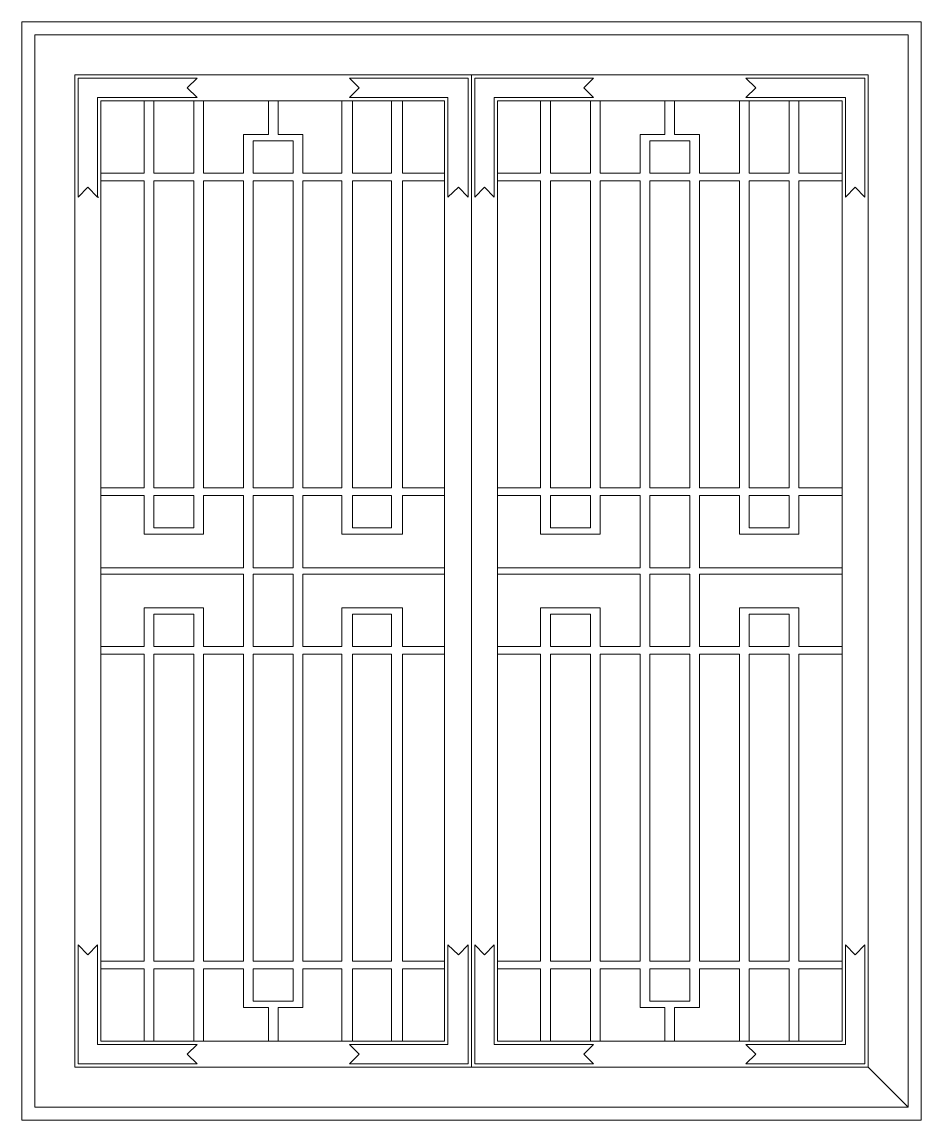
# Model space of a CAD drawing. Header units: centimetres. Extents: x -9.5 to 9.6, y -13.5 to 9.8.
import ezdxf

# ---------------------------------------------------------------- set-up
doc = ezdxf.new("R2010")
doc.units = ezdxf.units.CM
doc.header["$MEASUREMENT"] = 0
doc.layers.add('layer 1', color=7, linetype='Continuous')

msp = doc.modelspace()

# ---------------------------------------------------------------- linework, layer by layer
at = {"layer": 'layer 1', "color": 250, "lineweight": 0}
for points, knots in [([(9.60557, -13.49732), (9.60557, -13.49732), (-9.47199, -13.49732), (-9.47199, -13.49732), (-9.47199, -13.49732), (-9.47199, -13.49732), (-9.47199, 9.79907), (-9.47199, 9.79907), (-9.47199, 9.79907), (-9.47199, 9.79907), (9.60557, 9.79907), (9.60557, 9.79907), (9.60557, 9.79907), (9.60557, 9.79907), (9.60557, -13.49732), (9.60557, -13.49732)], [0, 0, 0, 0, 0.25, 0.25, 0.25, 0.25, 0.5, 0.5, 0.5, 0.5, 0.75, 0.75, 0.75, 0.75, 1, 1, 1, 1]), ([(9.33036, 9.52386), (9.33036, 9.52386), (-9.19678, 9.52386), (-9.19678, 9.52386), (-9.19678, 9.52386), (-9.19678, 9.52386), (-9.19678, -13.22211), (-9.19678, -13.22211), (-9.19678, -13.22211), (-9.19678, -13.22211), (9.33036, -13.22211), (9.33036, -13.22211), (9.33036, -13.22211), (9.33036, -13.22211), (9.33036, 9.52386), (9.33036, 9.52386)], [0, 0, 0, 0, 0.25, 0.25, 0.25, 0.25, 0.5, 0.5, 0.5, 0.5, 0.75, 0.75, 0.75, 0.75, 1, 1, 1, 1]), ([(-8.34818, 8.67556), (-8.34818, 8.67556), (8.48176, 8.67556), (8.48176, 8.67556), (8.48176, 8.67556), (8.48176, 8.67556), (8.48176, -12.37381), (8.48176, -12.37381), (8.48176, -12.37381), (8.48176, -12.37381), (-8.34818, -12.37381), (-8.34818, -12.37381), (-8.34818, -12.37381), (-8.34818, -12.37381), (-8.34818, 8.67556), (-8.34818, 8.67556)], [0, 0, 0, 0, 0.25, 0.25, 0.25, 0.25, 0.5, 0.5, 0.5, 0.5, 0.75, 0.75, 0.75, 0.75, 1, 1, 1, 1]), ([(-7.86672, 6.08439), (-7.86672, 6.08439), (-7.86672, 8.1941), (-7.86672, 8.1941), (-7.86672, 8.1941), (-7.86672, 8.1941), (-5.75731, 8.1941), (-5.75731, 8.1941), (-5.75731, 8.1941), (-5.75731, 8.1941), (-5.96356, 8.40035), (-5.96356, 8.40035), (-5.96356, 8.40035), (-5.96356, 8.40035), (-5.75731, 8.60661), (-5.75731, 8.60661), (-5.75731, 8.60661), (-5.75731, 8.60661), (-8.27953, 8.60661), (-8.27953, 8.60661), (-8.27953, 8.60661), (-8.27953, 8.60661), (-8.27953, 6.08439), (-8.27953, 6.08439), (-8.27953, 6.08439), (-8.27953, 6.08439), (-8.07327, 6.29094), (-8.07327, 6.29094), (-8.07327, 6.29094), (-8.07327, 6.29094), (-7.86672, 6.08439), (-7.86672, 6.08439)], [0, 0, 0, 0, 0.125, 0.125, 0.125, 0.125, 0.25, 0.25, 0.25, 0.25, 0.375, 0.375, 0.375, 0.375, 0.5, 0.5, 0.5, 0.5, 0.625, 0.625, 0.625, 0.625, 0.75, 0.75, 0.75, 0.75, 0.875, 0.875, 0.875, 0.875, 1, 1, 1, 1]), ([(-0.43766, 6.08439), (-0.43766, 6.08439), (-0.43766, 8.1941), (-0.43766, 8.1941), (-0.43766, 8.1941), (-0.43766, 8.1941), (-2.52438, 8.1941), (-2.52438, 8.1941), (-2.52438, 8.1941), (-2.52438, 8.1941), (-2.31783, 8.40035), (-2.31783, 8.40035), (-2.31783, 8.40035), (-2.31783, 8.40035), (-2.52438, 8.60661), (-2.52438, 8.60661), (-2.52438, 8.60661), (-2.52438, 8.60661), (-0.00216, 8.60661), (-0.00216, 8.60661), (-0.00216, 8.60661), (-0.00216, 8.60661), (-0.00216, 6.08439), (-0.00216, 6.08439), (-0.00216, 6.08439), (-0.00216, 6.08439), (-0.20842, 6.29094), (-0.20842, 6.29094), (-0.20842, 6.29094), (-0.20842, 6.29094), (-0.43766, 6.08439), (-0.43766, 6.08439)], [0, 0, 0, 0, 0.125, 0.125, 0.125, 0.125, 0.25, 0.25, 0.25, 0.25, 0.375, 0.375, 0.375, 0.375, 0.5, 0.5, 0.5, 0.5, 0.625, 0.625, 0.625, 0.625, 0.75, 0.75, 0.75, 0.75, 0.875, 0.875, 0.875, 0.875, 1, 1, 1, 1]), ([(0.54825, 6.08439), (0.54825, 6.08439), (0.54825, 8.1941), (0.54825, 8.1941), (0.54825, 8.1941), (0.54825, 8.1941), (2.65767, 8.1941), (2.65767, 8.1941), (2.65767, 8.1941), (2.65767, 8.1941), (2.45141, 8.40035), (2.45141, 8.40035), (2.45141, 8.40035), (2.45141, 8.40035), (2.65767, 8.60661), (2.65767, 8.60661), (2.65767, 8.60661), (2.65767, 8.60661), (0.13544, 8.60661), (0.13544, 8.60661), (0.13544, 8.60661), (0.13544, 8.60661), (0.13544, 6.08439), (0.13544, 6.08439), (0.13544, 6.08439), (0.13544, 6.08439), (0.34199, 6.29094), (0.34199, 6.29094), (0.34199, 6.29094), (0.34199, 6.29094), (0.54825, 6.08439), (0.54825, 6.08439)], [0, 0, 0, 0, 0.125, 0.125, 0.125, 0.125, 0.25, 0.25, 0.25, 0.25, 0.375, 0.375, 0.375, 0.375, 0.5, 0.5, 0.5, 0.5, 0.625, 0.625, 0.625, 0.625, 0.75, 0.75, 0.75, 0.75, 0.875, 0.875, 0.875, 0.875, 1, 1, 1, 1]), ([(8.0003, 6.08439), (8.0003, 6.08439), (8.0003, 8.1941), (8.0003, 8.1941), (8.0003, 8.1941), (8.0003, 8.1941), (5.89089, 8.1941), (5.89089, 8.1941), (5.89089, 8.1941), (5.89089, 8.1941), (6.09714, 8.40035), (6.09714, 8.40035), (6.09714, 8.40035), (6.09714, 8.40035), (5.89089, 8.60661), (5.89089, 8.60661), (5.89089, 8.60661), (5.89089, 8.60661), (8.41311, 8.60661), (8.41311, 8.60661), (8.41311, 8.60661), (8.41311, 8.60661), (8.41311, 6.08439), (8.41311, 6.08439), (8.41311, 6.08439), (8.41311, 6.08439), (8.20685, 6.29094), (8.20685, 6.29094), (8.20685, 6.29094), (8.20685, 6.29094), (8.0003, 6.08439), (8.0003, 6.08439)], [0, 0, 0, 0, 0.125, 0.125, 0.125, 0.125, 0.25, 0.25, 0.25, 0.25, 0.375, 0.375, 0.375, 0.375, 0.5, 0.5, 0.5, 0.5, 0.625, 0.625, 0.625, 0.625, 0.75, 0.75, 0.75, 0.75, 0.875, 0.875, 0.875, 0.875, 1, 1, 1, 1]), ([(-7.79807, -11.8234), (-7.79807, -11.8234), (-0.5066, -11.8234), (-0.5066, -11.8234), (-0.5066, -11.8234), (-0.5066, -11.8234), (-0.5066, 8.12515), (-0.5066, 8.12515), (-0.5066, 8.12515), (-0.5066, 8.12515), (-7.79807, 8.12515), (-7.79807, 8.12515), (-7.79807, 8.12515), (-7.79807, 8.12515), (-7.79807, -11.8234), (-7.79807, -11.8234)], [0, 0, 0, 0, 0.25, 0.25, 0.25, 0.25, 0.5, 0.5, 0.5, 0.5, 0.75, 0.75, 0.75, 0.75, 1, 1, 1, 1]), ([(-6.88082, 8.12515), (-6.88082, 8.12515), (-6.88082, 6.58883), (-6.88082, 6.58883), (-6.88082, 6.58883), (-6.88082, 6.58883), (-7.79807, 6.58883), (-7.79807, 6.58883)], [0, 0, 0, 0, 0.5, 0.5, 0.5, 0.5, 1, 1, 1, 1]), ([(-5.82596, 8.12515), (-5.82596, 8.12515), (-5.82596, 6.58883), (-5.82596, 6.58883), (-5.82596, 6.58883), (-5.82596, 6.58883), (-6.67456, 6.58883), (-6.67456, 6.58883), (-6.67456, 6.58883), (-6.67456, 6.58883), (-6.67456, 8.12515), (-6.67456, 8.12515)], [0, 0, 0, 0, 0.33333333, 0.33333333, 0.33333333, 0.33333333, 0.66666667, 0.66666667, 0.66666667, 0.66666667, 1, 1, 1, 1]), ([(-5.6197, 8.12515), (-5.6197, 8.12515), (-5.6197, 6.58883), (-5.6197, 6.58883), (-5.6197, 6.58883), (-5.6197, 6.58883), (-4.7714, 6.58883), (-4.7714, 6.58883), (-4.7714, 6.58883), (-4.7714, 6.58883), (-4.7714, 7.41445), (-4.7714, 7.41445), (-4.7714, 7.41445), (-4.7714, 7.41445), (-4.24397, 7.41445), (-4.24397, 7.41445), (-4.24397, 7.41445), (-4.24397, 7.41445), (-4.24397, 8.12515), (-4.24397, 8.12515)], [0, 0, 0, 0, 0.2, 0.2, 0.2, 0.2, 0.4, 0.4, 0.4, 0.4, 0.6, 0.6, 0.6, 0.6, 0.8, 0.8, 0.8, 0.8, 1, 1, 1, 1]), ([(-4.03772, 8.12515), (-4.03772, 8.12515), (-4.03772, 7.41445), (-4.03772, 7.41445), (-4.03772, 7.41445), (-4.03772, 7.41445), (-3.51029, 7.41445), (-3.51029, 7.41445), (-3.51029, 7.41445), (-3.51029, 7.41445), (-3.51029, 6.58883), (-3.51029, 6.58883), (-3.51029, 6.58883), (-3.51029, 6.58883), (-2.68467, 6.58883), (-2.68467, 6.58883), (-2.68467, 6.58883), (-2.68467, 6.58883), (-2.68467, 8.12515), (-2.68467, 8.12515)], [0, 0, 0, 0, 0.2, 0.2, 0.2, 0.2, 0.4, 0.4, 0.4, 0.4, 0.6, 0.6, 0.6, 0.6, 0.8, 0.8, 0.8, 0.8, 1, 1, 1, 1]), ([(-2.45543, 8.12515), (-2.45543, 8.12515), (-2.45543, 6.58883), (-2.45543, 6.58883), (-2.45543, 6.58883), (-2.45543, 6.58883), (-1.63011, 6.58883), (-1.63011, 6.58883), (-1.63011, 6.58883), (-1.63011, 6.58883), (-1.63011, 8.12515), (-1.63011, 8.12515)], [0, 0, 0, 0, 0.33333333, 0.33333333, 0.33333333, 0.33333333, 0.66666667, 0.66666667, 0.66666667, 0.66666667, 1, 1, 1, 1]), ([(-1.40058, 8.12515), (-1.40058, 8.12515), (-1.40058, 6.58883), (-1.40058, 6.58883), (-1.40058, 6.58883), (-1.40058, 6.58883), (-0.5066, 6.58883), (-0.5066, 6.58883)], [0, 0, 0, 0, 0.5, 0.5, 0.5, 0.5, 1, 1, 1, 1]), ([(7.93165, -11.8234), (7.93165, -11.8234), (0.6172, -11.8234), (0.6172, -11.8234), (0.6172, -11.8234), (0.6172, -11.8234), (0.6172, 8.12515), (0.6172, 8.12515), (0.6172, 8.12515), (0.6172, 8.12515), (7.93165, 8.12515), (7.93165, 8.12515), (7.93165, 8.12515), (7.93165, 8.12515), (7.93165, -11.8234), (7.93165, -11.8234)], [0, 0, 0, 0, 0.25, 0.25, 0.25, 0.25, 0.5, 0.5, 0.5, 0.5, 0.75, 0.75, 0.75, 0.75, 1, 1, 1, 1]), ([(1.53416, 8.12515), (1.53416, 8.12515), (1.53416, 6.58883), (1.53416, 6.58883), (1.53416, 6.58883), (1.53416, 6.58883), (0.6172, 6.58883), (0.6172, 6.58883)], [0, 0, 0, 0, 0.5, 0.5, 0.5, 0.5, 1, 1, 1, 1]), ([(2.58901, 8.12515), (2.58901, 8.12515), (2.58901, 6.58883), (2.58901, 6.58883), (2.58901, 6.58883), (2.58901, 6.58883), (1.74071, 6.58883), (1.74071, 6.58883), (1.74071, 6.58883), (1.74071, 6.58883), (1.74071, 8.12515), (1.74071, 8.12515)], [0, 0, 0, 0, 0.33333333, 0.33333333, 0.33333333, 0.33333333, 0.66666667, 0.66666667, 0.66666667, 0.66666667, 1, 1, 1, 1]), ([(4.171, 8.12515), (4.171, 8.12515), (4.171, 7.41445), (4.171, 7.41445), (4.171, 7.41445), (4.171, 7.41445), (3.64387, 7.41445), (3.64387, 7.41445), (3.64387, 7.41445), (3.64387, 7.41445), (3.64387, 6.58883), (3.64387, 6.58883), (3.64387, 6.58883), (3.64387, 6.58883), (2.79527, 6.58883), (2.79527, 6.58883), (2.79527, 6.58883), (2.79527, 6.58883), (2.79527, 8.12515), (2.79527, 8.12515)], [0, 0, 0, 0, 0.2, 0.2, 0.2, 0.2, 0.4, 0.4, 0.4, 0.4, 0.6, 0.6, 0.6, 0.6, 0.8, 0.8, 0.8, 0.8, 1, 1, 1, 1]), ([(5.75328, 8.12515), (5.75328, 8.12515), (5.75328, 6.58883), (5.75328, 6.58883), (5.75328, 6.58883), (5.75328, 6.58883), (4.90498, 6.58883), (4.90498, 6.58883), (4.90498, 6.58883), (4.90498, 6.58883), (4.90498, 7.41445), (4.90498, 7.41445), (4.90498, 7.41445), (4.90498, 7.41445), (4.37755, 7.41445), (4.37755, 7.41445), (4.37755, 7.41445), (4.37755, 7.41445), (4.37755, 8.12515), (4.37755, 8.12515)], [0, 0, 0, 0, 0.2, 0.2, 0.2, 0.2, 0.4, 0.4, 0.4, 0.4, 0.6, 0.6, 0.6, 0.6, 0.8, 0.8, 0.8, 0.8, 1, 1, 1, 1]), ([(5.95954, 8.12515), (5.95954, 8.12515), (5.95954, 6.58883), (5.95954, 6.58883), (5.95954, 6.58883), (5.95954, 6.58883), (6.80814, 6.58883), (6.80814, 6.58883), (6.80814, 6.58883), (6.80814, 6.58883), (6.80814, 8.12515), (6.80814, 8.12515)], [0, 0, 0, 0, 0.33333333, 0.33333333, 0.33333333, 0.33333333, 0.66666667, 0.66666667, 0.66666667, 0.66666667, 1, 1, 1, 1]), ([(7.01439, 8.12515), (7.01439, 8.12515), (7.01439, 6.58883), (7.01439, 6.58883), (7.01439, 6.58883), (7.01439, 6.58883), (7.93165, 6.58883), (7.93165, 6.58883)], [0, 0, 0, 0, 0.5, 0.5, 0.5, 0.5, 1, 1, 1, 1]), ([(-4.56485, 6.58883), (-4.56485, 6.58883), (-3.71655, 6.58883), (-3.71655, 6.58883), (-3.71655, 6.58883), (-3.71655, 6.58883), (-3.71655, 7.27684), (-3.71655, 7.27684), (-3.71655, 7.27684), (-3.71655, 7.27684), (-4.56485, 7.27684), (-4.56485, 7.27684), (-4.56485, 7.27684), (-4.56485, 7.27684), (-4.56485, 6.58883), (-4.56485, 6.58883)], [0, 0, 0, 0, 0.25, 0.25, 0.25, 0.25, 0.5, 0.5, 0.5, 0.5, 0.75, 0.75, 0.75, 0.75, 1, 1, 1, 1]), ([(4.69843, 6.58883), (4.69843, 6.58883), (3.85012, 6.58883), (3.85012, 6.58883), (3.85012, 6.58883), (3.85012, 6.58883), (3.85012, 7.27684), (3.85012, 7.27684), (3.85012, 7.27684), (3.85012, 7.27684), (4.69843, 7.27684), (4.69843, 7.27684), (4.69843, 7.27684), (4.69843, 7.27684), (4.69843, 6.58883), (4.69843, 6.58883)], [0, 0, 0, 0, 0.25, 0.25, 0.25, 0.25, 0.5, 0.5, 0.5, 0.5, 0.75, 0.75, 0.75, 0.75, 1, 1, 1, 1]), ([(-7.79807, 6.42854), (-7.79807, 6.42854), (-6.88082, 6.42854), (-6.88082, 6.42854), (-6.88082, 6.42854), (-6.88082, 6.42854), (-6.88082, -0.08357), (-6.88082, -0.08357), (-6.88082, -0.08357), (-6.88082, -0.08357), (-7.79807, -0.08357), (-7.79807, -0.08357)], [0, 0, 0, 0, 0.33333333, 0.33333333, 0.33333333, 0.33333333, 0.66666667, 0.66666667, 0.66666667, 0.66666667, 1, 1, 1, 1]), ([(-6.67456, 6.42854), (-6.67456, 6.42854), (-6.67456, -0.08357), (-6.67456, -0.08357), (-6.67456, -0.08357), (-6.67456, -0.08357), (-5.82596, -0.08357), (-5.82596, -0.08357), (-5.82596, -0.08357), (-5.82596, -0.08357), (-5.82596, 6.42854), (-5.82596, 6.42854), (-5.82596, 6.42854), (-5.82596, 6.42854), (-6.67456, 6.42854), (-6.67456, 6.42854)], [0, 0, 0, 0, 0.25, 0.25, 0.25, 0.25, 0.5, 0.5, 0.5, 0.5, 0.75, 0.75, 0.75, 0.75, 1, 1, 1, 1]), ([(-5.6197, 6.42854), (-5.6197, 6.42854), (-5.6197, -0.08357), (-5.6197, -0.08357), (-5.6197, -0.08357), (-5.6197, -0.08357), (-4.7714, -0.08357), (-4.7714, -0.08357), (-4.7714, -0.08357), (-4.7714, -0.08357), (-4.7714, 6.42854), (-4.7714, 6.42854), (-4.7714, 6.42854), (-4.7714, 6.42854), (-5.6197, 6.42854), (-5.6197, 6.42854)], [0, 0, 0, 0, 0.25, 0.25, 0.25, 0.25, 0.5, 0.5, 0.5, 0.5, 0.75, 0.75, 0.75, 0.75, 1, 1, 1, 1]), ([(-4.56485, -0.08357), (-4.56485, -0.08357), (-4.56485, 6.42854), (-4.56485, 6.42854), (-4.56485, 6.42854), (-4.56485, 6.42854), (-3.71655, 6.42854), (-3.71655, 6.42854), (-3.71655, 6.42854), (-3.71655, 6.42854), (-3.71655, -0.08357), (-3.71655, -0.08357), (-3.71655, -0.08357), (-3.71655, -0.08357), (-4.56485, -0.08357), (-4.56485, -0.08357)], [0, 0, 0, 0, 0.25, 0.25, 0.25, 0.25, 0.5, 0.5, 0.5, 0.5, 0.75, 0.75, 0.75, 0.75, 1, 1, 1, 1]), ([(-3.51029, 6.42854), (-3.51029, 6.42854), (-3.51029, -0.08357), (-3.51029, -0.08357), (-3.51029, -0.08357), (-3.51029, -0.08357), (-2.68467, -0.08357), (-2.68467, -0.08357), (-2.68467, -0.08357), (-2.68467, -0.08357), (-2.68467, 6.42854), (-2.68467, 6.42854), (-2.68467, 6.42854), (-2.68467, 6.42854), (-3.51029, 6.42854), (-3.51029, 6.42854)], [0, 0, 0, 0, 0.25, 0.25, 0.25, 0.25, 0.5, 0.5, 0.5, 0.5, 0.75, 0.75, 0.75, 0.75, 1, 1, 1, 1]), ([(-2.45543, -0.08357), (-2.45543, -0.08357), (-2.45543, 6.42854), (-2.45543, 6.42854), (-2.45543, 6.42854), (-2.45543, 6.42854), (-1.63011, 6.42854), (-1.63011, 6.42854), (-1.63011, 6.42854), (-1.63011, 6.42854), (-1.63011, -0.08357), (-1.63011, -0.08357), (-1.63011, -0.08357), (-1.63011, -0.08357), (-2.45543, -0.08357), (-2.45543, -0.08357)], [0, 0, 0, 0, 0.25, 0.25, 0.25, 0.25, 0.5, 0.5, 0.5, 0.5, 0.75, 0.75, 0.75, 0.75, 1, 1, 1, 1]), ([(-0.5066, -0.08357), (-0.5066, -0.08357), (-1.40058, -0.08357), (-1.40058, -0.08357), (-1.40058, -0.08357), (-1.40058, -0.08357), (-1.40058, 6.42854), (-1.40058, 6.42854), (-1.40058, 6.42854), (-1.40058, 6.42854), (-0.5066, 6.42854), (-0.5066, 6.42854)], [0, 0, 0, 0, 0.33333333, 0.33333333, 0.33333333, 0.33333333, 0.66666667, 0.66666667, 0.66666667, 0.66666667, 1, 1, 1, 1]), ([(0.6172, -0.08357), (0.6172, -0.08357), (1.53416, -0.08357), (1.53416, -0.08357), (1.53416, -0.08357), (1.53416, -0.08357), (1.53416, 6.42854), (1.53416, 6.42854), (1.53416, 6.42854), (1.53416, 6.42854), (0.6172, 6.42854), (0.6172, 6.42854)], [0, 0, 0, 0, 0.33333333, 0.33333333, 0.33333333, 0.33333333, 0.66666667, 0.66666667, 0.66666667, 0.66666667, 1, 1, 1, 1]), ([(2.58901, -0.08357), (2.58901, -0.08357), (2.58901, 6.42854), (2.58901, 6.42854), (2.58901, 6.42854), (2.58901, 6.42854), (1.74071, 6.42854), (1.74071, 6.42854), (1.74071, 6.42854), (1.74071, 6.42854), (1.74071, -0.08357), (1.74071, -0.08357), (1.74071, -0.08357), (1.74071, -0.08357), (2.58901, -0.08357), (2.58901, -0.08357)], [0, 0, 0, 0, 0.25, 0.25, 0.25, 0.25, 0.5, 0.5, 0.5, 0.5, 0.75, 0.75, 0.75, 0.75, 1, 1, 1, 1]), ([(3.64387, 6.42854), (3.64387, 6.42854), (3.64387, -0.08357), (3.64387, -0.08357), (3.64387, -0.08357), (3.64387, -0.08357), (2.79527, -0.08357), (2.79527, -0.08357), (2.79527, -0.08357), (2.79527, -0.08357), (2.79527, 6.42854), (2.79527, 6.42854), (2.79527, 6.42854), (2.79527, 6.42854), (3.64387, 6.42854), (3.64387, 6.42854)], [0, 0, 0, 0, 0.25, 0.25, 0.25, 0.25, 0.5, 0.5, 0.5, 0.5, 0.75, 0.75, 0.75, 0.75, 1, 1, 1, 1]), ([(4.69843, -0.08357), (4.69843, -0.08357), (4.69843, 6.42854), (4.69843, 6.42854), (4.69843, 6.42854), (4.69843, 6.42854), (3.85012, 6.42854), (3.85012, 6.42854), (3.85012, 6.42854), (3.85012, 6.42854), (3.85012, -0.08357), (3.85012, -0.08357), (3.85012, -0.08357), (3.85012, -0.08357), (4.69843, -0.08357), (4.69843, -0.08357)], [0, 0, 0, 0, 0.25, 0.25, 0.25, 0.25, 0.5, 0.5, 0.5, 0.5, 0.75, 0.75, 0.75, 0.75, 1, 1, 1, 1]), ([(5.75328, 6.42854), (5.75328, 6.42854), (5.75328, -0.08357), (5.75328, -0.08357), (5.75328, -0.08357), (5.75328, -0.08357), (4.90498, -0.08357), (4.90498, -0.08357), (4.90498, -0.08357), (4.90498, -0.08357), (4.90498, 6.42854), (4.90498, 6.42854), (4.90498, 6.42854), (4.90498, 6.42854), (5.75328, 6.42854), (5.75328, 6.42854)], [0, 0, 0, 0, 0.25, 0.25, 0.25, 0.25, 0.5, 0.5, 0.5, 0.5, 0.75, 0.75, 0.75, 0.75, 1, 1, 1, 1]), ([(6.80814, 6.42854), (6.80814, 6.42854), (6.80814, -0.08357), (6.80814, -0.08357), (6.80814, -0.08357), (6.80814, -0.08357), (5.95954, -0.08357), (5.95954, -0.08357), (5.95954, -0.08357), (5.95954, -0.08357), (5.95954, 6.42854), (5.95954, 6.42854), (5.95954, 6.42854), (5.95954, 6.42854), (6.80814, 6.42854), (6.80814, 6.42854)], [0, 0, 0, 0, 0.25, 0.25, 0.25, 0.25, 0.5, 0.5, 0.5, 0.5, 0.75, 0.75, 0.75, 0.75, 1, 1, 1, 1]), ([(7.93165, 6.42854), (7.93165, 6.42854), (7.01439, 6.42854), (7.01439, 6.42854), (7.01439, 6.42854), (7.01439, 6.42854), (7.01439, -0.08357), (7.01439, -0.08357), (7.01439, -0.08357), (7.01439, -0.08357), (7.93165, -0.08357), (7.93165, -0.08357)], [0, 0, 0, 0, 0.33333333, 0.33333333, 0.33333333, 0.33333333, 0.66666667, 0.66666667, 0.66666667, 0.66666667, 1, 1, 1, 1]), ([(-7.79807, -0.24415), (-7.79807, -0.24415), (-6.88082, -0.24415), (-6.88082, -0.24415), (-6.88082, -0.24415), (-6.88082, -0.24415), (-6.88082, -1.06948), (-6.88082, -1.06948), (-6.88082, -1.06948), (-6.88082, -1.06948), (-5.6197, -1.06948), (-5.6197, -1.06948), (-5.6197, -1.06948), (-5.6197, -1.06948), (-5.6197, -0.24415), (-5.6197, -0.24415), (-5.6197, -0.24415), (-5.6197, -0.24415), (-4.7714, -0.24415), (-4.7714, -0.24415), (-4.7714, -0.24415), (-4.7714, -0.24415), (-4.7714, -1.78047), (-4.7714, -1.78047), (-4.7714, -1.78047), (-4.7714, -1.78047), (-7.79807, -1.78047), (-7.79807, -1.78047)], [0, 0, 0, 0, 0.14285714, 0.14285714, 0.14285714, 0.14285714, 0.28571429, 0.28571429, 0.28571429, 0.28571429, 0.42857143, 0.42857143, 0.42857143, 0.42857143, 0.57142857, 0.57142857, 0.57142857, 0.57142857, 0.71428571, 0.71428571, 0.71428571, 0.71428571, 0.85714286, 0.85714286, 0.85714286, 0.85714286, 1, 1, 1, 1]), ([(-6.67456, -0.24415), (-6.67456, -0.24415), (-6.67456, -0.93187), (-6.67456, -0.93187), (-6.67456, -0.93187), (-6.67456, -0.93187), (-5.82596, -0.93187), (-5.82596, -0.93187), (-5.82596, -0.93187), (-5.82596, -0.93187), (-5.82596, -0.24415), (-5.82596, -0.24415), (-5.82596, -0.24415), (-5.82596, -0.24415), (-6.67456, -0.24415), (-6.67456, -0.24415)], [0, 0, 0, 0, 0.25, 0.25, 0.25, 0.25, 0.5, 0.5, 0.5, 0.5, 0.75, 0.75, 0.75, 0.75, 1, 1, 1, 1]), ([(-4.56485, -1.78047), (-4.56485, -1.78047), (-3.71655, -1.78047), (-3.71655, -1.78047), (-3.71655, -1.78047), (-3.71655, -1.78047), (-3.71655, -0.24415), (-3.71655, -0.24415), (-3.71655, -0.24415), (-3.71655, -0.24415), (-4.56485, -0.24415), (-4.56485, -0.24415), (-4.56485, -0.24415), (-4.56485, -0.24415), (-4.56485, -1.78047), (-4.56485, -1.78047)], [0, 0, 0, 0, 0.25, 0.25, 0.25, 0.25, 0.5, 0.5, 0.5, 0.5, 0.75, 0.75, 0.75, 0.75, 1, 1, 1, 1]), ([(-0.5066, -1.78047), (-0.5066, -1.78047), (-3.51029, -1.78047), (-3.51029, -1.78047), (-3.51029, -1.78047), (-3.51029, -1.78047), (-3.51029, -0.24415), (-3.51029, -0.24415), (-3.51029, -0.24415), (-3.51029, -0.24415), (-2.68467, -0.24415), (-2.68467, -0.24415), (-2.68467, -0.24415), (-2.68467, -0.24415), (-2.68467, -1.06948), (-2.68467, -1.06948), (-2.68467, -1.06948), (-2.68467, -1.06948), (-1.40058, -1.06948), (-1.40058, -1.06948), (-1.40058, -1.06948), (-1.40058, -1.06948), (-1.40058, -0.24415), (-1.40058, -0.24415), (-1.40058, -0.24415), (-1.40058, -0.24415), (-0.5066, -0.24415), (-0.5066, -0.24415)], [0, 0, 0, 0, 0.14285714, 0.14285714, 0.14285714, 0.14285714, 0.28571429, 0.28571429, 0.28571429, 0.28571429, 0.42857143, 0.42857143, 0.42857143, 0.42857143, 0.57142857, 0.57142857, 0.57142857, 0.57142857, 0.71428571, 0.71428571, 0.71428571, 0.71428571, 0.85714286, 0.85714286, 0.85714286, 0.85714286, 1, 1, 1, 1]), ([(-1.63011, -0.93187), (-1.63011, -0.93187), (-1.63011, -0.24415), (-1.63011, -0.24415), (-1.63011, -0.24415), (-1.63011, -0.24415), (-2.45543, -0.24415), (-2.45543, -0.24415), (-2.45543, -0.24415), (-2.45543, -0.24415), (-2.45543, -0.93187), (-2.45543, -0.93187), (-2.45543, -0.93187), (-2.45543, -0.93187), (-1.63011, -0.93187), (-1.63011, -0.93187)], [0, 0, 0, 0, 0.25, 0.25, 0.25, 0.25, 0.5, 0.5, 0.5, 0.5, 0.75, 0.75, 0.75, 0.75, 1, 1, 1, 1]), ([(0.6172, -1.78047), (0.6172, -1.78047), (3.64387, -1.78047), (3.64387, -1.78047), (3.64387, -1.78047), (3.64387, -1.78047), (3.64387, -0.24415), (3.64387, -0.24415), (3.64387, -0.24415), (3.64387, -0.24415), (2.79527, -0.24415), (2.79527, -0.24415), (2.79527, -0.24415), (2.79527, -0.24415), (2.79527, -1.06948), (2.79527, -1.06948), (2.79527, -1.06948), (2.79527, -1.06948), (1.53416, -1.06948), (1.53416, -1.06948), (1.53416, -1.06948), (1.53416, -1.06948), (1.53416, -0.24415), (1.53416, -0.24415), (1.53416, -0.24415), (1.53416, -0.24415), (0.6172, -0.24415), (0.6172, -0.24415)], [0, 0, 0, 0, 0.14285714, 0.14285714, 0.14285714, 0.14285714, 0.28571429, 0.28571429, 0.28571429, 0.28571429, 0.42857143, 0.42857143, 0.42857143, 0.42857143, 0.57142857, 0.57142857, 0.57142857, 0.57142857, 0.71428571, 0.71428571, 0.71428571, 0.71428571, 0.85714286, 0.85714286, 0.85714286, 0.85714286, 1, 1, 1, 1]), ([(1.74071, -0.93187), (1.74071, -0.93187), (1.74071, -0.24415), (1.74071, -0.24415), (1.74071, -0.24415), (1.74071, -0.24415), (2.58901, -0.24415), (2.58901, -0.24415), (2.58901, -0.24415), (2.58901, -0.24415), (2.58901, -0.93187), (2.58901, -0.93187), (2.58901, -0.93187), (2.58901, -0.93187), (1.74071, -0.93187), (1.74071, -0.93187)], [0, 0, 0, 0, 0.25, 0.25, 0.25, 0.25, 0.5, 0.5, 0.5, 0.5, 0.75, 0.75, 0.75, 0.75, 1, 1, 1, 1]), ([(4.69843, -1.78047), (4.69843, -1.78047), (3.85012, -1.78047), (3.85012, -1.78047), (3.85012, -1.78047), (3.85012, -1.78047), (3.85012, -0.24415), (3.85012, -0.24415), (3.85012, -0.24415), (3.85012, -0.24415), (4.69843, -0.24415), (4.69843, -0.24415), (4.69843, -0.24415), (4.69843, -0.24415), (4.69843, -1.78047), (4.69843, -1.78047)], [0, 0, 0, 0, 0.25, 0.25, 0.25, 0.25, 0.5, 0.5, 0.5, 0.5, 0.75, 0.75, 0.75, 0.75, 1, 1, 1, 1]), ([(7.93165, -0.24415), (7.93165, -0.24415), (7.01439, -0.24415), (7.01439, -0.24415), (7.01439, -0.24415), (7.01439, -0.24415), (7.01439, -1.06948), (7.01439, -1.06948), (7.01439, -1.06948), (7.01439, -1.06948), (5.75328, -1.06948), (5.75328, -1.06948), (5.75328, -1.06948), (5.75328, -1.06948), (5.75328, -0.24415), (5.75328, -0.24415), (5.75328, -0.24415), (5.75328, -0.24415), (4.90498, -0.24415), (4.90498, -0.24415), (4.90498, -0.24415), (4.90498, -0.24415), (4.90498, -1.78047), (4.90498, -1.78047), (4.90498, -1.78047), (4.90498, -1.78047), (7.93165, -1.78047), (7.93165, -1.78047)], [0, 0, 0, 0, 0.14285714, 0.14285714, 0.14285714, 0.14285714, 0.28571429, 0.28571429, 0.28571429, 0.28571429, 0.42857143, 0.42857143, 0.42857143, 0.42857143, 0.57142857, 0.57142857, 0.57142857, 0.57142857, 0.71428571, 0.71428571, 0.71428571, 0.71428571, 0.85714286, 0.85714286, 0.85714286, 0.85714286, 1, 1, 1, 1]), ([(6.80814, -0.24415), (6.80814, -0.24415), (6.80814, -0.93187), (6.80814, -0.93187), (6.80814, -0.93187), (6.80814, -0.93187), (5.95954, -0.93187), (5.95954, -0.93187), (5.95954, -0.93187), (5.95954, -0.93187), (5.95954, -0.24415), (5.95954, -0.24415), (5.95954, -0.24415), (5.95954, -0.24415), (6.80814, -0.24415), (6.80814, -0.24415)], [0, 0, 0, 0, 0.25, 0.25, 0.25, 0.25, 0.5, 0.5, 0.5, 0.5, 0.75, 0.75, 0.75, 0.75, 1, 1, 1, 1]), ([(-7.79807, -3.4541), (-7.79807, -3.4541), (-6.88082, -3.4541), (-6.88082, -3.4541), (-6.88082, -3.4541), (-6.88082, -3.4541), (-6.88082, -2.62877), (-6.88082, -2.62877), (-6.88082, -2.62877), (-6.88082, -2.62877), (-5.6197, -2.62877), (-5.6197, -2.62877), (-5.6197, -2.62877), (-5.6197, -2.62877), (-5.6197, -3.4541), (-5.6197, -3.4541), (-5.6197, -3.4541), (-5.6197, -3.4541), (-4.7714, -3.4541), (-4.7714, -3.4541), (-4.7714, -3.4541), (-4.7714, -3.4541), (-4.7714, -1.91778), (-4.7714, -1.91778), (-4.7714, -1.91778), (-4.7714, -1.91778), (-7.79807, -1.91778), (-7.79807, -1.91778)], [0, 0, 0, 0, 0.14285714, 0.14285714, 0.14285714, 0.14285714, 0.28571429, 0.28571429, 0.28571429, 0.28571429, 0.42857143, 0.42857143, 0.42857143, 0.42857143, 0.57142857, 0.57142857, 0.57142857, 0.57142857, 0.71428571, 0.71428571, 0.71428571, 0.71428571, 0.85714286, 0.85714286, 0.85714286, 0.85714286, 1, 1, 1, 1]), ([(-4.56485, -1.91778), (-4.56485, -1.91778), (-3.71655, -1.91778), (-3.71655, -1.91778), (-3.71655, -1.91778), (-3.71655, -1.91778), (-3.71655, -3.4541), (-3.71655, -3.4541), (-3.71655, -3.4541), (-3.71655, -3.4541), (-4.56485, -3.4541), (-4.56485, -3.4541), (-4.56485, -3.4541), (-4.56485, -3.4541), (-4.56485, -1.91778), (-4.56485, -1.91778)], [0, 0, 0, 0, 0.25, 0.25, 0.25, 0.25, 0.5, 0.5, 0.5, 0.5, 0.75, 0.75, 0.75, 0.75, 1, 1, 1, 1]), ([(-0.5066, -1.91778), (-0.5066, -1.91778), (-3.51029, -1.91778), (-3.51029, -1.91778), (-3.51029, -1.91778), (-3.51029, -1.91778), (-3.51029, -3.4541), (-3.51029, -3.4541), (-3.51029, -3.4541), (-3.51029, -3.4541), (-2.68467, -3.4541), (-2.68467, -3.4541), (-2.68467, -3.4541), (-2.68467, -3.4541), (-2.68467, -2.62877), (-2.68467, -2.62877), (-2.68467, -2.62877), (-2.68467, -2.62877), (-1.40058, -2.62877), (-1.40058, -2.62877), (-1.40058, -2.62877), (-1.40058, -2.62877), (-1.40058, -3.4541), (-1.40058, -3.4541), (-1.40058, -3.4541), (-1.40058, -3.4541), (-0.5066, -3.4541), (-0.5066, -3.4541)], [0, 0, 0, 0, 0.14285714, 0.14285714, 0.14285714, 0.14285714, 0.28571429, 0.28571429, 0.28571429, 0.28571429, 0.42857143, 0.42857143, 0.42857143, 0.42857143, 0.57142857, 0.57142857, 0.57142857, 0.57142857, 0.71428571, 0.71428571, 0.71428571, 0.71428571, 0.85714286, 0.85714286, 0.85714286, 0.85714286, 1, 1, 1, 1]), ([(0.6172, -1.91778), (0.6172, -1.91778), (3.64387, -1.91778), (3.64387, -1.91778), (3.64387, -1.91778), (3.64387, -1.91778), (3.64387, -3.4541), (3.64387, -3.4541), (3.64387, -3.4541), (3.64387, -3.4541), (2.79527, -3.4541), (2.79527, -3.4541), (2.79527, -3.4541), (2.79527, -3.4541), (2.79527, -2.62877), (2.79527, -2.62877), (2.79527, -2.62877), (2.79527, -2.62877), (1.53416, -2.62877), (1.53416, -2.62877), (1.53416, -2.62877), (1.53416, -2.62877), (1.53416, -3.4541), (1.53416, -3.4541), (1.53416, -3.4541), (1.53416, -3.4541), (0.6172, -3.4541), (0.6172, -3.4541)], [0, 0, 0, 0, 0.14285714, 0.14285714, 0.14285714, 0.14285714, 0.28571429, 0.28571429, 0.28571429, 0.28571429, 0.42857143, 0.42857143, 0.42857143, 0.42857143, 0.57142857, 0.57142857, 0.57142857, 0.57142857, 0.71428571, 0.71428571, 0.71428571, 0.71428571, 0.85714286, 0.85714286, 0.85714286, 0.85714286, 1, 1, 1, 1]), ([(4.69843, -1.91778), (4.69843, -1.91778), (3.85012, -1.91778), (3.85012, -1.91778), (3.85012, -1.91778), (3.85012, -1.91778), (3.85012, -3.4541), (3.85012, -3.4541), (3.85012, -3.4541), (3.85012, -3.4541), (4.69843, -3.4541), (4.69843, -3.4541), (4.69843, -3.4541), (4.69843, -3.4541), (4.69843, -1.91778), (4.69843, -1.91778)], [0, 0, 0, 0, 0.25, 0.25, 0.25, 0.25, 0.5, 0.5, 0.5, 0.5, 0.75, 0.75, 0.75, 0.75, 1, 1, 1, 1]), ([(7.93165, -3.4541), (7.93165, -3.4541), (7.01439, -3.4541), (7.01439, -3.4541), (7.01439, -3.4541), (7.01439, -3.4541), (7.01439, -2.62877), (7.01439, -2.62877), (7.01439, -2.62877), (7.01439, -2.62877), (5.75328, -2.62877), (5.75328, -2.62877), (5.75328, -2.62877), (5.75328, -2.62877), (5.75328, -3.4541), (5.75328, -3.4541), (5.75328, -3.4541), (5.75328, -3.4541), (4.90498, -3.4541), (4.90498, -3.4541), (4.90498, -3.4541), (4.90498, -3.4541), (4.90498, -1.91778), (4.90498, -1.91778), (4.90498, -1.91778), (4.90498, -1.91778), (7.93165, -1.91778), (7.93165, -1.91778)], [0, 0, 0, 0, 0.14285714, 0.14285714, 0.14285714, 0.14285714, 0.28571429, 0.28571429, 0.28571429, 0.28571429, 0.42857143, 0.42857143, 0.42857143, 0.42857143, 0.57142857, 0.57142857, 0.57142857, 0.57142857, 0.71428571, 0.71428571, 0.71428571, 0.71428571, 0.85714286, 0.85714286, 0.85714286, 0.85714286, 1, 1, 1, 1]), ([(-6.67456, -3.4541), (-6.67456, -3.4541), (-6.67456, -2.76638), (-6.67456, -2.76638), (-6.67456, -2.76638), (-6.67456, -2.76638), (-5.82596, -2.76638), (-5.82596, -2.76638), (-5.82596, -2.76638), (-5.82596, -2.76638), (-5.82596, -3.4541), (-5.82596, -3.4541), (-5.82596, -3.4541), (-5.82596, -3.4541), (-6.67456, -3.4541), (-6.67456, -3.4541)], [0, 0, 0, 0, 0.25, 0.25, 0.25, 0.25, 0.5, 0.5, 0.5, 0.5, 0.75, 0.75, 0.75, 0.75, 1, 1, 1, 1]), ([(-1.63011, -2.76638), (-1.63011, -2.76638), (-1.63011, -3.4541), (-1.63011, -3.4541), (-1.63011, -3.4541), (-1.63011, -3.4541), (-2.45543, -3.4541), (-2.45543, -3.4541), (-2.45543, -3.4541), (-2.45543, -3.4541), (-2.45543, -2.76638), (-2.45543, -2.76638), (-2.45543, -2.76638), (-2.45543, -2.76638), (-1.63011, -2.76638), (-1.63011, -2.76638)], [0, 0, 0, 0, 0.25, 0.25, 0.25, 0.25, 0.5, 0.5, 0.5, 0.5, 0.75, 0.75, 0.75, 0.75, 1, 1, 1, 1]), ([(1.74071, -2.76638), (1.74071, -2.76638), (1.74071, -3.4541), (1.74071, -3.4541), (1.74071, -3.4541), (1.74071, -3.4541), (2.58901, -3.4541), (2.58901, -3.4541), (2.58901, -3.4541), (2.58901, -3.4541), (2.58901, -2.76638), (2.58901, -2.76638), (2.58901, -2.76638), (2.58901, -2.76638), (1.74071, -2.76638), (1.74071, -2.76638)], [0, 0, 0, 0, 0.25, 0.25, 0.25, 0.25, 0.5, 0.5, 0.5, 0.5, 0.75, 0.75, 0.75, 0.75, 1, 1, 1, 1]), ([(6.80814, -3.4541), (6.80814, -3.4541), (6.80814, -2.76638), (6.80814, -2.76638), (6.80814, -2.76638), (6.80814, -2.76638), (5.95954, -2.76638), (5.95954, -2.76638), (5.95954, -2.76638), (5.95954, -2.76638), (5.95954, -3.4541), (5.95954, -3.4541), (5.95954, -3.4541), (5.95954, -3.4541), (6.80814, -3.4541), (6.80814, -3.4541)], [0, 0, 0, 0, 0.25, 0.25, 0.25, 0.25, 0.5, 0.5, 0.5, 0.5, 0.75, 0.75, 0.75, 0.75, 1, 1, 1, 1]), ([(-7.79807, -10.12679), (-7.79807, -10.12679), (-6.88082, -10.12679), (-6.88082, -10.12679), (-6.88082, -10.12679), (-6.88082, -10.12679), (-6.88082, -3.61468), (-6.88082, -3.61468), (-6.88082, -3.61468), (-6.88082, -3.61468), (-7.79807, -3.61468), (-7.79807, -3.61468)], [0, 0, 0, 0, 0.33333333, 0.33333333, 0.33333333, 0.33333333, 0.66666667, 0.66666667, 0.66666667, 0.66666667, 1, 1, 1, 1]), ([(-6.67456, -10.12679), (-6.67456, -10.12679), (-6.67456, -3.61468), (-6.67456, -3.61468), (-6.67456, -3.61468), (-6.67456, -3.61468), (-5.82596, -3.61468), (-5.82596, -3.61468), (-5.82596, -3.61468), (-5.82596, -3.61468), (-5.82596, -10.12679), (-5.82596, -10.12679), (-5.82596, -10.12679), (-5.82596, -10.12679), (-6.67456, -10.12679), (-6.67456, -10.12679)], [0, 0, 0, 0, 0.25, 0.25, 0.25, 0.25, 0.5, 0.5, 0.5, 0.5, 0.75, 0.75, 0.75, 0.75, 1, 1, 1, 1]), ([(-5.6197, -10.12679), (-5.6197, -10.12679), (-5.6197, -3.61468), (-5.6197, -3.61468), (-5.6197, -3.61468), (-5.6197, -3.61468), (-4.7714, -3.61468), (-4.7714, -3.61468), (-4.7714, -3.61468), (-4.7714, -3.61468), (-4.7714, -10.12679), (-4.7714, -10.12679), (-4.7714, -10.12679), (-4.7714, -10.12679), (-5.6197, -10.12679), (-5.6197, -10.12679)], [0, 0, 0, 0, 0.25, 0.25, 0.25, 0.25, 0.5, 0.5, 0.5, 0.5, 0.75, 0.75, 0.75, 0.75, 1, 1, 1, 1]), ([(-4.56485, -3.61468), (-4.56485, -3.61468), (-4.56485, -10.12679), (-4.56485, -10.12679), (-4.56485, -10.12679), (-4.56485, -10.12679), (-3.71655, -10.12679), (-3.71655, -10.12679), (-3.71655, -10.12679), (-3.71655, -10.12679), (-3.71655, -3.61468), (-3.71655, -3.61468), (-3.71655, -3.61468), (-3.71655, -3.61468), (-4.56485, -3.61468), (-4.56485, -3.61468)], [0, 0, 0, 0, 0.25, 0.25, 0.25, 0.25, 0.5, 0.5, 0.5, 0.5, 0.75, 0.75, 0.75, 0.75, 1, 1, 1, 1]), ([(-3.51029, -10.12679), (-3.51029, -10.12679), (-3.51029, -3.61468), (-3.51029, -3.61468), (-3.51029, -3.61468), (-3.51029, -3.61468), (-2.68467, -3.61468), (-2.68467, -3.61468), (-2.68467, -3.61468), (-2.68467, -3.61468), (-2.68467, -10.12679), (-2.68467, -10.12679), (-2.68467, -10.12679), (-2.68467, -10.12679), (-3.51029, -10.12679), (-3.51029, -10.12679)], [0, 0, 0, 0, 0.25, 0.25, 0.25, 0.25, 0.5, 0.5, 0.5, 0.5, 0.75, 0.75, 0.75, 0.75, 1, 1, 1, 1]), ([(-2.45543, -3.61468), (-2.45543, -3.61468), (-2.45543, -10.12679), (-2.45543, -10.12679), (-2.45543, -10.12679), (-2.45543, -10.12679), (-1.63011, -10.12679), (-1.63011, -10.12679), (-1.63011, -10.12679), (-1.63011, -10.12679), (-1.63011, -3.61468), (-1.63011, -3.61468), (-1.63011, -3.61468), (-1.63011, -3.61468), (-2.45543, -3.61468), (-2.45543, -3.61468)], [0, 0, 0, 0, 0.25, 0.25, 0.25, 0.25, 0.5, 0.5, 0.5, 0.5, 0.75, 0.75, 0.75, 0.75, 1, 1, 1, 1]), ([(-0.5066, -3.61468), (-0.5066, -3.61468), (-1.40058, -3.61468), (-1.40058, -3.61468), (-1.40058, -3.61468), (-1.40058, -3.61468), (-1.40058, -10.12679), (-1.40058, -10.12679), (-1.40058, -10.12679), (-1.40058, -10.12679), (-0.5066, -10.12679), (-0.5066, -10.12679)], [0, 0, 0, 0, 0.33333333, 0.33333333, 0.33333333, 0.33333333, 0.66666667, 0.66666667, 0.66666667, 0.66666667, 1, 1, 1, 1]), ([(0.6172, -3.61468), (0.6172, -3.61468), (1.53416, -3.61468), (1.53416, -3.61468), (1.53416, -3.61468), (1.53416, -3.61468), (1.53416, -10.12679), (1.53416, -10.12679), (1.53416, -10.12679), (1.53416, -10.12679), (0.6172, -10.12679), (0.6172, -10.12679)], [0, 0, 0, 0, 0.33333333, 0.33333333, 0.33333333, 0.33333333, 0.66666667, 0.66666667, 0.66666667, 0.66666667, 1, 1, 1, 1]), ([(2.58901, -3.61468), (2.58901, -3.61468), (2.58901, -10.12679), (2.58901, -10.12679), (2.58901, -10.12679), (2.58901, -10.12679), (1.74071, -10.12679), (1.74071, -10.12679), (1.74071, -10.12679), (1.74071, -10.12679), (1.74071, -3.61468), (1.74071, -3.61468), (1.74071, -3.61468), (1.74071, -3.61468), (2.58901, -3.61468), (2.58901, -3.61468)], [0, 0, 0, 0, 0.25, 0.25, 0.25, 0.25, 0.5, 0.5, 0.5, 0.5, 0.75, 0.75, 0.75, 0.75, 1, 1, 1, 1]), ([(3.64387, -10.12679), (3.64387, -10.12679), (3.64387, -3.61468), (3.64387, -3.61468), (3.64387, -3.61468), (3.64387, -3.61468), (2.79527, -3.61468), (2.79527, -3.61468), (2.79527, -3.61468), (2.79527, -3.61468), (2.79527, -10.12679), (2.79527, -10.12679), (2.79527, -10.12679), (2.79527, -10.12679), (3.64387, -10.12679), (3.64387, -10.12679)], [0, 0, 0, 0, 0.25, 0.25, 0.25, 0.25, 0.5, 0.5, 0.5, 0.5, 0.75, 0.75, 0.75, 0.75, 1, 1, 1, 1]), ([(4.69843, -3.61468), (4.69843, -3.61468), (4.69843, -10.12679), (4.69843, -10.12679), (4.69843, -10.12679), (4.69843, -10.12679), (3.85012, -10.12679), (3.85012, -10.12679), (3.85012, -10.12679), (3.85012, -10.12679), (3.85012, -3.61468), (3.85012, -3.61468), (3.85012, -3.61468), (3.85012, -3.61468), (4.69843, -3.61468), (4.69843, -3.61468)], [0, 0, 0, 0, 0.25, 0.25, 0.25, 0.25, 0.5, 0.5, 0.5, 0.5, 0.75, 0.75, 0.75, 0.75, 1, 1, 1, 1]), ([(5.75328, -10.12679), (5.75328, -10.12679), (5.75328, -3.61468), (5.75328, -3.61468), (5.75328, -3.61468), (5.75328, -3.61468), (4.90498, -3.61468), (4.90498, -3.61468), (4.90498, -3.61468), (4.90498, -3.61468), (4.90498, -10.12679), (4.90498, -10.12679), (4.90498, -10.12679), (4.90498, -10.12679), (5.75328, -10.12679), (5.75328, -10.12679)], [0, 0, 0, 0, 0.25, 0.25, 0.25, 0.25, 0.5, 0.5, 0.5, 0.5, 0.75, 0.75, 0.75, 0.75, 1, 1, 1, 1]), ([(6.80814, -10.12679), (6.80814, -10.12679), (6.80814, -3.61468), (6.80814, -3.61468), (6.80814, -3.61468), (6.80814, -3.61468), (5.95954, -3.61468), (5.95954, -3.61468), (5.95954, -3.61468), (5.95954, -3.61468), (5.95954, -10.12679), (5.95954, -10.12679), (5.95954, -10.12679), (5.95954, -10.12679), (6.80814, -10.12679), (6.80814, -10.12679)], [0, 0, 0, 0, 0.25, 0.25, 0.25, 0.25, 0.5, 0.5, 0.5, 0.5, 0.75, 0.75, 0.75, 0.75, 1, 1, 1, 1]), ([(7.93165, -10.12679), (7.93165, -10.12679), (7.01439, -10.12679), (7.01439, -10.12679), (7.01439, -10.12679), (7.01439, -10.12679), (7.01439, -3.61468), (7.01439, -3.61468), (7.01439, -3.61468), (7.01439, -3.61468), (7.93165, -3.61468), (7.93165, -3.61468)], [0, 0, 0, 0, 0.33333333, 0.33333333, 0.33333333, 0.33333333, 0.66666667, 0.66666667, 0.66666667, 0.66666667, 1, 1, 1, 1]), ([(-7.86672, -9.78264), (-7.86672, -9.78264), (-7.86672, -11.89235), (-7.86672, -11.89235), (-7.86672, -11.89235), (-7.86672, -11.89235), (-5.75731, -11.89235), (-5.75731, -11.89235), (-5.75731, -11.89235), (-5.75731, -11.89235), (-5.96356, -12.0986), (-5.96356, -12.0986), (-5.96356, -12.0986), (-5.96356, -12.0986), (-5.75731, -12.30486), (-5.75731, -12.30486), (-5.75731, -12.30486), (-5.75731, -12.30486), (-8.27953, -12.30486), (-8.27953, -12.30486), (-8.27953, -12.30486), (-8.27953, -12.30486), (-8.27953, -9.78264), (-8.27953, -9.78264), (-8.27953, -9.78264), (-8.27953, -9.78264), (-8.07327, -9.98919), (-8.07327, -9.98919), (-8.07327, -9.98919), (-8.07327, -9.98919), (-7.86672, -9.78264), (-7.86672, -9.78264)], [0, 0, 0, 0, 0.125, 0.125, 0.125, 0.125, 0.25, 0.25, 0.25, 0.25, 0.375, 0.375, 0.375, 0.375, 0.5, 0.5, 0.5, 0.5, 0.625, 0.625, 0.625, 0.625, 0.75, 0.75, 0.75, 0.75, 0.875, 0.875, 0.875, 0.875, 1, 1, 1, 1]), ([(-0.43766, -9.78264), (-0.43766, -9.78264), (-0.43766, -11.89235), (-0.43766, -11.89235), (-0.43766, -11.89235), (-0.43766, -11.89235), (-2.52438, -11.89235), (-2.52438, -11.89235), (-2.52438, -11.89235), (-2.52438, -11.89235), (-2.31783, -12.0986), (-2.31783, -12.0986), (-2.31783, -12.0986), (-2.31783, -12.0986), (-2.52438, -12.30486), (-2.52438, -12.30486), (-2.52438, -12.30486), (-2.52438, -12.30486), (-0.00216, -12.30486), (-0.00216, -12.30486), (-0.00216, -12.30486), (-0.00216, -12.30486), (-0.00216, -9.78264), (-0.00216, -9.78264), (-0.00216, -9.78264), (-0.00216, -9.78264), (-0.20842, -9.98919), (-0.20842, -9.98919), (-0.20842, -9.98919), (-0.20842, -9.98919), (-0.43766, -9.78264), (-0.43766, -9.78264)], [0, 0, 0, 0, 0.125, 0.125, 0.125, 0.125, 0.25, 0.25, 0.25, 0.25, 0.375, 0.375, 0.375, 0.375, 0.5, 0.5, 0.5, 0.5, 0.625, 0.625, 0.625, 0.625, 0.75, 0.75, 0.75, 0.75, 0.875, 0.875, 0.875, 0.875, 1, 1, 1, 1]), ([(0.54825, -9.78264), (0.54825, -9.78264), (0.54825, -11.89235), (0.54825, -11.89235), (0.54825, -11.89235), (0.54825, -11.89235), (2.65767, -11.89235), (2.65767, -11.89235), (2.65767, -11.89235), (2.65767, -11.89235), (2.45141, -12.0986), (2.45141, -12.0986), (2.45141, -12.0986), (2.45141, -12.0986), (2.65767, -12.30486), (2.65767, -12.30486), (2.65767, -12.30486), (2.65767, -12.30486), (0.13544, -12.30486), (0.13544, -12.30486), (0.13544, -12.30486), (0.13544, -12.30486), (0.13544, -9.78264), (0.13544, -9.78264), (0.13544, -9.78264), (0.13544, -9.78264), (0.34199, -9.98919), (0.34199, -9.98919), (0.34199, -9.98919), (0.34199, -9.98919), (0.54825, -9.78264), (0.54825, -9.78264)], [0, 0, 0, 0, 0.125, 0.125, 0.125, 0.125, 0.25, 0.25, 0.25, 0.25, 0.375, 0.375, 0.375, 0.375, 0.5, 0.5, 0.5, 0.5, 0.625, 0.625, 0.625, 0.625, 0.75, 0.75, 0.75, 0.75, 0.875, 0.875, 0.875, 0.875, 1, 1, 1, 1]), ([(8.0003, -9.78264), (8.0003, -9.78264), (8.0003, -11.89235), (8.0003, -11.89235), (8.0003, -11.89235), (8.0003, -11.89235), (5.89089, -11.89235), (5.89089, -11.89235), (5.89089, -11.89235), (5.89089, -11.89235), (6.09714, -12.0986), (6.09714, -12.0986), (6.09714, -12.0986), (6.09714, -12.0986), (5.89089, -12.30486), (5.89089, -12.30486), (5.89089, -12.30486), (5.89089, -12.30486), (8.41311, -12.30486), (8.41311, -12.30486), (8.41311, -12.30486), (8.41311, -12.30486), (8.41311, -9.78264), (8.41311, -9.78264), (8.41311, -9.78264), (8.41311, -9.78264), (8.20685, -9.98919), (8.20685, -9.98919), (8.20685, -9.98919), (8.20685, -9.98919), (8.0003, -9.78264), (8.0003, -9.78264)], [0, 0, 0, 0, 0.125, 0.125, 0.125, 0.125, 0.25, 0.25, 0.25, 0.25, 0.375, 0.375, 0.375, 0.375, 0.5, 0.5, 0.5, 0.5, 0.625, 0.625, 0.625, 0.625, 0.75, 0.75, 0.75, 0.75, 0.875, 0.875, 0.875, 0.875, 1, 1, 1, 1]), ([(-6.88082, -11.8234), (-6.88082, -11.8234), (-6.88082, -10.28708), (-6.88082, -10.28708), (-6.88082, -10.28708), (-6.88082, -10.28708), (-7.79807, -10.28708), (-7.79807, -10.28708)], [0, 0, 0, 0, 0.5, 0.5, 0.5, 0.5, 1, 1, 1, 1]), ([(-5.82596, -11.8234), (-5.82596, -11.8234), (-5.82596, -10.28708), (-5.82596, -10.28708), (-5.82596, -10.28708), (-5.82596, -10.28708), (-6.67456, -10.28708), (-6.67456, -10.28708), (-6.67456, -10.28708), (-6.67456, -10.28708), (-6.67456, -11.8234), (-6.67456, -11.8234)], [0, 0, 0, 0, 0.33333333, 0.33333333, 0.33333333, 0.33333333, 0.66666667, 0.66666667, 0.66666667, 0.66666667, 1, 1, 1, 1]), ([(-5.6197, -11.8234), (-5.6197, -11.8234), (-5.6197, -10.28708), (-5.6197, -10.28708), (-5.6197, -10.28708), (-5.6197, -10.28708), (-4.7714, -10.28708), (-4.7714, -10.28708), (-4.7714, -10.28708), (-4.7714, -10.28708), (-4.7714, -11.1127), (-4.7714, -11.1127), (-4.7714, -11.1127), (-4.7714, -11.1127), (-4.24397, -11.1127), (-4.24397, -11.1127), (-4.24397, -11.1127), (-4.24397, -11.1127), (-4.24397, -11.8234), (-4.24397, -11.8234)], [0, 0, 0, 0, 0.2, 0.2, 0.2, 0.2, 0.4, 0.4, 0.4, 0.4, 0.6, 0.6, 0.6, 0.6, 0.8, 0.8, 0.8, 0.8, 1, 1, 1, 1]), ([(-4.56485, -10.28708), (-4.56485, -10.28708), (-3.71655, -10.28708), (-3.71655, -10.28708), (-3.71655, -10.28708), (-3.71655, -10.28708), (-3.71655, -10.97509), (-3.71655, -10.97509), (-3.71655, -10.97509), (-3.71655, -10.97509), (-4.56485, -10.97509), (-4.56485, -10.97509), (-4.56485, -10.97509), (-4.56485, -10.97509), (-4.56485, -10.28708), (-4.56485, -10.28708)], [0, 0, 0, 0, 0.25, 0.25, 0.25, 0.25, 0.5, 0.5, 0.5, 0.5, 0.75, 0.75, 0.75, 0.75, 1, 1, 1, 1]), ([(-4.03772, -11.8234), (-4.03772, -11.8234), (-4.03772, -11.1127), (-4.03772, -11.1127), (-4.03772, -11.1127), (-4.03772, -11.1127), (-3.51029, -11.1127), (-3.51029, -11.1127), (-3.51029, -11.1127), (-3.51029, -11.1127), (-3.51029, -10.28708), (-3.51029, -10.28708), (-3.51029, -10.28708), (-3.51029, -10.28708), (-2.68467, -10.28708), (-2.68467, -10.28708), (-2.68467, -10.28708), (-2.68467, -10.28708), (-2.68467, -11.8234), (-2.68467, -11.8234)], [0, 0, 0, 0, 0.2, 0.2, 0.2, 0.2, 0.4, 0.4, 0.4, 0.4, 0.6, 0.6, 0.6, 0.6, 0.8, 0.8, 0.8, 0.8, 1, 1, 1, 1]), ([(-2.45543, -11.8234), (-2.45543, -11.8234), (-2.45543, -10.28708), (-2.45543, -10.28708), (-2.45543, -10.28708), (-2.45543, -10.28708), (-1.63011, -10.28708), (-1.63011, -10.28708), (-1.63011, -10.28708), (-1.63011, -10.28708), (-1.63011, -11.8234), (-1.63011, -11.8234)], [0, 0, 0, 0, 0.33333333, 0.33333333, 0.33333333, 0.33333333, 0.66666667, 0.66666667, 0.66666667, 0.66666667, 1, 1, 1, 1]), ([(-1.40058, -11.8234), (-1.40058, -11.8234), (-1.40058, -10.28708), (-1.40058, -10.28708), (-1.40058, -10.28708), (-1.40058, -10.28708), (-0.5066, -10.28708), (-0.5066, -10.28708)], [0, 0, 0, 0, 0.5, 0.5, 0.5, 0.5, 1, 1, 1, 1]), ([(1.53416, -11.8234), (1.53416, -11.8234), (1.53416, -10.28708), (1.53416, -10.28708), (1.53416, -10.28708), (1.53416, -10.28708), (0.6172, -10.28708), (0.6172, -10.28708)], [0, 0, 0, 0, 0.5, 0.5, 0.5, 0.5, 1, 1, 1, 1]), ([(2.58901, -11.8234), (2.58901, -11.8234), (2.58901, -10.28708), (2.58901, -10.28708), (2.58901, -10.28708), (2.58901, -10.28708), (1.74071, -10.28708), (1.74071, -10.28708), (1.74071, -10.28708), (1.74071, -10.28708), (1.74071, -11.8234), (1.74071, -11.8234)], [0, 0, 0, 0, 0.33333333, 0.33333333, 0.33333333, 0.33333333, 0.66666667, 0.66666667, 0.66666667, 0.66666667, 1, 1, 1, 1]), ([(4.171, -11.8234), (4.171, -11.8234), (4.171, -11.1127), (4.171, -11.1127), (4.171, -11.1127), (4.171, -11.1127), (3.64387, -11.1127), (3.64387, -11.1127), (3.64387, -11.1127), (3.64387, -11.1127), (3.64387, -10.28708), (3.64387, -10.28708), (3.64387, -10.28708), (3.64387, -10.28708), (2.79527, -10.28708), (2.79527, -10.28708), (2.79527, -10.28708), (2.79527, -10.28708), (2.79527, -11.8234), (2.79527, -11.8234)], [0, 0, 0, 0, 0.2, 0.2, 0.2, 0.2, 0.4, 0.4, 0.4, 0.4, 0.6, 0.6, 0.6, 0.6, 0.8, 0.8, 0.8, 0.8, 1, 1, 1, 1]), ([(4.69843, -10.28708), (4.69843, -10.28708), (3.85012, -10.28708), (3.85012, -10.28708), (3.85012, -10.28708), (3.85012, -10.28708), (3.85012, -10.97509), (3.85012, -10.97509), (3.85012, -10.97509), (3.85012, -10.97509), (4.69843, -10.97509), (4.69843, -10.97509), (4.69843, -10.97509), (4.69843, -10.97509), (4.69843, -10.28708), (4.69843, -10.28708)], [0, 0, 0, 0, 0.25, 0.25, 0.25, 0.25, 0.5, 0.5, 0.5, 0.5, 0.75, 0.75, 0.75, 0.75, 1, 1, 1, 1]), ([(5.75328, -11.8234), (5.75328, -11.8234), (5.75328, -10.28708), (5.75328, -10.28708), (5.75328, -10.28708), (5.75328, -10.28708), (4.90498, -10.28708), (4.90498, -10.28708), (4.90498, -10.28708), (4.90498, -10.28708), (4.90498, -11.1127), (4.90498, -11.1127), (4.90498, -11.1127), (4.90498, -11.1127), (4.37755, -11.1127), (4.37755, -11.1127), (4.37755, -11.1127), (4.37755, -11.1127), (4.37755, -11.8234), (4.37755, -11.8234)], [0, 0, 0, 0, 0.2, 0.2, 0.2, 0.2, 0.4, 0.4, 0.4, 0.4, 0.6, 0.6, 0.6, 0.6, 0.8, 0.8, 0.8, 0.8, 1, 1, 1, 1]), ([(5.95954, -11.8234), (5.95954, -11.8234), (5.95954, -10.28708), (5.95954, -10.28708), (5.95954, -10.28708), (5.95954, -10.28708), (6.80814, -10.28708), (6.80814, -10.28708), (6.80814, -10.28708), (6.80814, -10.28708), (6.80814, -11.8234), (6.80814, -11.8234)], [0, 0, 0, 0, 0.33333333, 0.33333333, 0.33333333, 0.33333333, 0.66666667, 0.66666667, 0.66666667, 0.66666667, 1, 1, 1, 1]), ([(7.01439, -11.8234), (7.01439, -11.8234), (7.01439, -10.28708), (7.01439, -10.28708), (7.01439, -10.28708), (7.01439, -10.28708), (7.93165, -10.28708), (7.93165, -10.28708)], [0, 0, 0, 0, 0.5, 0.5, 0.5, 0.5, 1, 1, 1, 1])]:
    msp.add_open_spline(points, degree=3, knots=knots, dxfattribs=at)
for points in [[(0.06679, 8.67556), (0.06679, 8.67556), (0.06679, -12.37381), (0.06679, -12.37381)], [(-7.86672, 6.08439), (-7.86672, 6.08439), (-7.84374, 6.08439), (-7.84374, 6.08439)], [(9.33036, -13.22211), (9.33036, -13.22211), (8.48176, -12.37381), (8.48176, -12.37381)]]:
    msp.add_open_spline(points, degree=3, dxfattribs=at)

doc.saveas('drawing.dxf')
